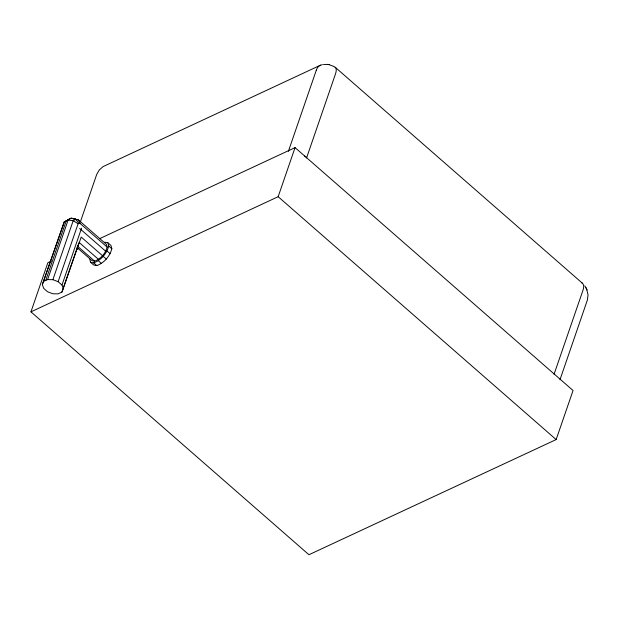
<?xml version="1.0" encoding="UTF-8"?>
<svg xmlns="http://www.w3.org/2000/svg" width="619" height="619" viewBox="0 0 619 619"><rect width="100%" height="100%" fill="white"/><g stroke="black" fill="none" stroke-linecap="round" stroke-linejoin="round"><path stroke-width="0.93" d="M99.574 238.679L295.054 147.616L573.055 390.496L556.148 439.575L308.943 554.725L30.95 311.852L47.849 262.766L51.354 261.133M102.553 255.74L81.197 237.077L61.946 292.083L58.085 293.878L52.824 293.762L47.57 291.758L43.732 288.408L42.34 284.601L64.26 221.857L71.27 218.143L78.451 219.938L106.453 244.404L107.149 247.097C105.532 253.395 100.765 258.912 94.637 261.164L92.007 260.645L77.058 247.585M42.34 284.601L64.26 221.857L71.27 218.143L78.451 219.938L80.037 223.413L107.149 247.097M45.698 280.469L66.187 220.96L69.343 219.049M43.763 281.366L47.624 279.571L68.113 220.062L73.189 220.735L78.11 223.699L80.037 223.413M47.624 279.571L52.886 279.687L73.189 220.735L75.495 219.335L78.953 223.188M63.37 288.849L61.977 285.05L58.14 281.691L78.11 223.699M80.377 221.873L96.726 174.403L99.295 169.985L103.033 166.619L320.472 65.188M61.977 285.05L81.561 228.163M61.946 292.083L78.745 243.29M89.732 259.044L90.567 262.27L93.717 262.889C101.067 260.189 106.793 253.566 108.735 246.014L107.899 242.787L104.743 242.168M90.567 262.27L93.662 264.978L96.819 265.597C104.17 262.897 109.896 256.274 111.838 248.722L111.002 245.495L107.899 242.787M288.353 151.392L316.324 70.148M30.95 311.852L278.155 196.703L295.054 147.616M306.544 157.992L335.459 74.009A15.97 5.726 -53 0 0 334.152 66.86M554.059 374.24L582.982 290.257A15.962 7.111 -47.4 0 0 581.713 282.775M559.971 379.741L587.408 299.967L588.05 294.907L586.611 288.926M74.025 219.575L75.309 218.979M76.779 249.295L78.536 248.474M323.466 64.469L327.869 64.438M328.851 64.593L333.889 66.457M327.451 64.368L329.115 64.631M52.886 279.687L58.14 281.691M304.687 156.034L306.227 157.257M335.274 67.316L582.34 283.169M278.155 196.703L556.148 439.575M108.735 246.014L111.838 248.722M107.017 250.989L110.12 253.697M79.634 228.457L105.725 251.244M103.218 256.374L106.321 259.09M79.062 242.385L98.498 259.369M98.351 260.731L101.454 263.446M77.36 246.068L94.637 261.164M93.717 262.889L96.819 265.597M584.808 285.8L587.083 289.971M586.077 287.75L586.51 288.717M316.317 70.133A15.97 9.726 70.9 0 1 322.429 64.724"/></g></svg>
